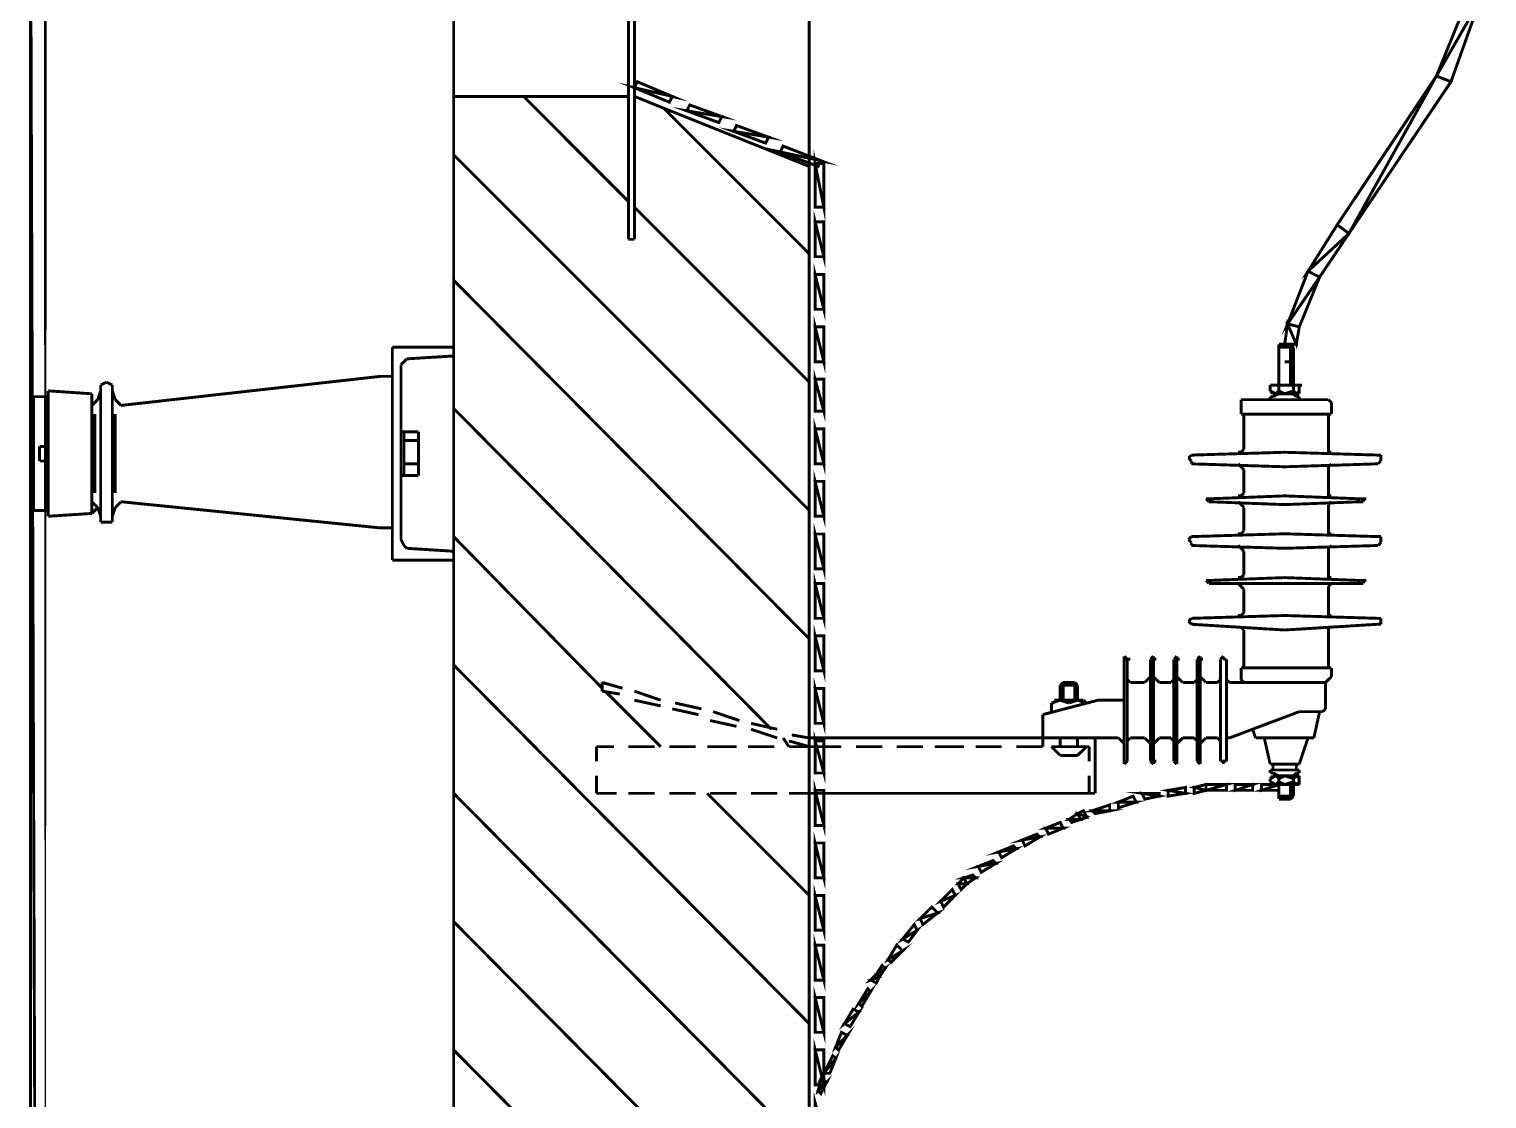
# Model space of a CAD drawing. Extents: x 0 to 210, y 0 to 297.
# Drawn here: x 143.16 to 164.36, y 243.53 to 259.08 of the extents above; entities that cross this region are included whole.
import ezdxf

# ---------------------------------------------------------------- set-up
doc = ezdxf.new("R2010")
doc.units = 0
doc.header["$MEASUREMENT"] = 0
for name, color, linetype in [('C00-00-00-BLACK', 7, 'Continuous'), ('C00-FF-00', 3, 'Continuous'), ('CFF-00-00', 1, 'Continuous')]:
    doc.layers.add(name, color=color, linetype=linetype)

msp = doc.modelspace()

# ---------------------------------------------------------------- linework, layer by layer
at = {"layer": 'C00-00-00-BLACK', "const_width": 0.0423}
for points in [[(151.874, 256.021), (151.874, 270.56)], [(151.96, 270.56), (151.96, 256.021)], [(149.331, 262.549), (149.331, 160.605)], [(154.503, 262.295), (154.503, 159.586)], [(151.874, 258.098), (149.331, 258.098)], [(151.874, 256.571), (150.347, 258.098)], [(154.503, 257.08), (151.96, 258.098)], [(154.503, 255.809), (152.383, 257.929)], [(154.503, 252.079), (149.331, 257.249)], [(154.503, 253.945), (151.96, 256.487)], [(151.96, 256.021), (151.874, 256.021)], [(154.503, 250.213), (149.331, 255.426)], [(149.331, 254.452), (148.439, 254.452)], [(148.439, 251.357), (148.439, 254.452)], [(148.524, 254.452), (148.439, 254.452)], [(161.502, 254.495), (161.332, 254.495)], [(161.332, 254.495), (161.332, 254.452)], [(161.332, 253.902), (161.332, 254.452)], [(161.332, 253.902), (161.332, 254.452)], [(161.545, 254.452), (161.332, 254.452)], [(161.502, 254.495), (161.545, 254.452)], [(161.502, 253.902), (161.502, 254.452)], [(161.545, 253.902), (161.545, 254.452)], [(148.609, 254.241), (148.566, 254.199)], [(148.566, 254.199), (148.566, 251.656)], [(148.65, 254.283), (148.609, 254.241)], [(149.331, 254.325), (148.65, 254.283)], [(161.417, 254.241), (161.502, 254.241)], [(148.27, 254.029), (144.494, 253.606)], [(148.439, 254.029), (148.27, 254.029)], [(143.436, 253.818), (143.436, 251.995)], [(143.436, 253.818), (144.071, 253.775)], [(144.071, 253.775), (144.071, 252.036)], [(144.198, 253.818), (144.155, 253.69)], [(144.282, 253.945), (144.198, 253.902)], [(144.198, 253.902), (144.198, 253.818)], [(144.198, 253.818), (144.198, 251.995)], [(144.367, 253.902), (144.282, 253.945)], [(144.367, 253.818), (144.367, 253.902)], [(144.367, 253.818), (144.41, 253.69)], [(144.367, 253.818), (144.367, 251.995)], [(161.29, 253.902), (161.206, 253.902)], [(161.247, 253.902), (161.206, 253.902)], [(161.206, 253.902), (161.206, 253.818)], [(161.206, 253.818), (161.29, 253.775)], [(161.206, 253.818), (161.247, 253.775)], [(161.629, 253.902), (161.247, 253.902)], [(161.332, 253.775), (161.247, 253.733)], [(161.629, 253.775), (161.247, 253.775)], [(161.332, 253.902), (161.29, 253.902)], [(161.29, 253.775), (161.332, 253.818)], [(161.417, 253.902), (161.332, 253.902)], [(161.332, 253.818), (161.332, 253.902)], [(161.332, 253.818), (161.417, 253.775)], [(161.545, 253.902), (161.417, 253.902)], [(161.417, 253.775), (161.545, 253.818)], [(161.586, 253.902), (161.545, 253.902)], [(161.545, 253.818), (161.545, 253.902)], [(161.545, 253.818), (161.586, 253.775)], [(161.545, 253.775), (161.586, 253.733)], [(161.629, 253.902), (161.586, 253.902)], [(161.586, 253.775), (161.629, 253.818)], [(161.629, 253.902), (161.671, 253.902)], [(161.629, 253.818), (161.629, 253.902)], [(161.629, 253.818), (161.629, 253.775)], [(143.436, 253.733), (143.222, 253.733)], [(143.222, 253.733), (143.222, 252.079)], [(143.393, 253.733), (143.393, 252.079)], [(144.155, 253.69), (144.071, 253.606)], [(144.41, 253.69), (144.494, 253.606)], [(153.953, 248.898), (149.331, 253.563)], [(160.824, 253.69), (160.783, 253.69)], [(160.783, 253.69), (160.783, 253.479)], [(162.012, 253.69), (160.824, 253.69)], [(161.247, 253.733), (161.206, 253.733)], [(161.206, 253.733), (161.206, 253.69)], [(161.629, 253.733), (161.586, 253.733)], [(161.629, 253.69), (161.629, 253.733)], [(162.054, 253.69), (162.012, 253.69)], [(162.097, 253.649), (162.054, 253.69)], [(162.097, 253.649), (162.097, 253.479)], [(144.114, 253.479), (144.114, 252.332)], [(144.41, 253.479), (144.41, 252.332)], [(162.097, 253.479), (160.783, 253.479)], [(160.824, 253.479), (160.824, 252.968)], [(162.054, 253.479), (162.054, 252.968)], [(148.82, 253.223), (148.566, 253.223)], [(148.609, 253.223), (148.609, 252.587)], [(148.82, 253.223), (148.82, 252.587)], [(143.393, 253.01), (143.309, 253.01)], [(143.309, 253.01), (143.352, 253.01)], [(143.309, 252.798), (143.309, 253.01)], [(143.309, 253.01), (143.309, 252.841)], [(143.309, 253.01), (143.309, 252.798)], [(148.82, 253.095), (148.609, 253.095)], [(161.417, 252.925), (160.059, 252.884)], [(160.74, 252.925), (160.783, 252.925)], [(160.783, 252.925), (160.824, 252.968)], [(162.774, 252.884), (161.417, 252.925)], [(162.054, 252.968), (162.054, 252.925)], [(162.054, 252.925), (162.097, 252.925)], [(143.393, 252.798), (143.309, 252.798)], [(148.82, 252.757), (148.609, 252.757)], [(160.059, 252.884), (160.018, 252.841)], [(160.018, 252.841), (160.059, 252.798)], [(160.059, 252.884), (160.102, 252.884)], [(160.059, 252.798), (160.059, 252.757)], [(161.417, 252.714), (160.059, 252.757)], [(161.417, 252.714), (160.059, 252.757)], [(160.783, 252.714), (160.74, 252.757)], [(160.824, 252.671), (160.783, 252.714)], [(162.774, 252.757), (161.417, 252.714)], [(161.417, 252.714), (162.774, 252.757)], [(162.097, 252.757), (162.054, 252.714)], [(162.054, 252.714), (162.054, 252.671)], [(162.816, 252.884), (162.774, 252.884)], [(162.774, 252.757), (162.816, 252.798)], [(162.816, 252.841), (162.816, 252.884)], [(162.816, 252.798), (162.816, 252.841)], [(148.82, 252.587), (148.566, 252.587)], [(160.824, 252.671), (160.824, 252.332)], [(162.054, 252.671), (162.054, 252.332)], [(161.417, 252.291), (160.314, 252.248)], [(160.74, 252.291), (160.783, 252.291)], [(160.783, 252.291), (160.824, 252.332)], [(162.52, 252.248), (161.417, 252.291)], [(162.054, 252.332), (162.054, 252.291)], [(162.054, 252.291), (162.097, 252.291)], [(143.179, 252.079), (143.393, 252.079)], [(143.436, 252.079), (143.222, 252.079)], [(144.155, 252.122), (144.071, 252.206)], [(144.071, 252.036), (144.155, 252.122)], [(144.155, 252.122), (144.198, 251.995)], [(144.367, 251.995), (144.41, 252.122)], [(144.41, 252.122), (144.452, 252.164)], [(144.452, 252.164), (144.494, 252.206)], [(144.494, 252.206), (148.27, 251.825)], [(160.314, 252.248), (160.272, 252.248)], [(160.272, 252.248), (160.314, 252.206)], [(160.314, 252.248), (160.355, 252.248)], [(161.417, 252.164), (160.314, 252.206)], [(160.314, 252.206), (160.355, 252.206)], [(160.783, 252.164), (160.74, 252.206)], [(160.824, 252.122), (160.783, 252.164)], [(160.824, 252.122), (160.824, 251.783)], [(162.52, 252.206), (161.417, 252.164)], [(162.097, 252.206), (162.054, 252.164)], [(162.054, 252.164), (162.054, 252.122)], [(162.054, 252.122), (162.054, 251.783)], [(162.563, 252.248), (162.52, 252.248)], [(162.52, 252.206), (162.563, 252.206)], [(162.563, 252.206), (162.563, 252.248)], [(162.563, 252.248), (162.604, 252.248)], [(143.436, 251.995), (144.071, 252.036)], [(144.198, 251.995), (144.198, 251.909)], [(144.198, 251.909), (144.282, 251.909)], [(144.282, 251.909), (144.367, 251.909)], [(144.367, 251.909), (144.367, 251.995)], [(148.439, 251.825), (148.27, 251.825)], [(148.566, 251.656), (148.609, 251.57)], [(151.492, 249.494), (149.331, 251.699)], [(160.059, 251.699), (160.018, 251.656)], [(160.018, 251.656), (160.059, 251.613)], [(161.417, 251.74), (160.059, 251.699)], [(160.059, 251.699), (160.102, 251.699)], [(160.74, 251.74), (160.783, 251.74)], [(160.783, 251.74), (160.824, 251.783)], [(162.774, 251.699), (161.417, 251.74)], [(162.054, 251.783), (162.054, 251.74)], [(162.054, 251.74), (162.097, 251.74)], [(162.816, 251.699), (162.774, 251.699)], [(162.816, 251.656), (162.816, 251.699)], [(162.816, 251.613), (162.816, 251.656)], [(148.609, 251.57), (148.65, 251.529)], [(149.331, 251.486), (148.65, 251.529)], [(160.059, 251.613), (160.059, 251.57)], [(161.417, 251.529), (160.059, 251.57)], [(160.783, 251.529), (160.74, 251.57)], [(160.824, 251.486), (160.783, 251.529)], [(160.824, 251.486), (160.824, 251.145)], [(162.774, 251.57), (161.417, 251.529)], [(162.097, 251.57), (162.054, 251.529)], [(162.054, 251.529), (162.054, 251.486)], [(162.054, 251.486), (162.054, 251.145)], [(162.774, 251.57), (162.816, 251.613)], [(149.331, 251.357), (148.439, 251.357)], [(148.524, 251.357), (148.439, 251.357)], [(160.314, 251.061), (160.272, 251.061)], [(160.272, 251.061), (160.314, 251.018)], [(161.417, 251.103), (160.314, 251.061)], [(160.314, 251.061), (160.355, 251.061)], [(161.417, 251.018), (160.314, 251.018)], [(160.314, 251.018), (160.355, 251.018)], [(160.74, 251.103), (160.783, 251.103)], [(160.783, 250.975), (160.74, 251.018)], [(160.783, 251.103), (160.824, 251.145)], [(161.417, 251.103), (162.52, 251.061)], [(162.52, 251.018), (161.417, 251.018)], [(162.054, 251.145), (162.054, 251.103)], [(162.054, 251.103), (162.097, 251.103)], [(162.097, 251.018), (162.054, 250.975)], [(162.563, 251.061), (162.52, 251.061)], [(162.52, 251.018), (162.563, 251.018)], [(162.563, 251.018), (162.563, 251.061)], [(162.563, 251.061), (162.604, 251.061)], [(160.824, 250.934), (160.783, 250.975)], [(160.824, 250.934), (160.824, 250.595)], [(162.054, 250.975), (162.054, 250.934)], [(162.054, 250.934), (162.054, 250.595)], [(160.783, 250.552), (160.824, 250.595)], [(162.054, 250.595), (162.054, 250.552)], [(160.059, 250.511), (160.018, 250.468)], [(160.018, 250.468), (160.059, 250.425)], [(161.417, 250.552), (160.059, 250.511)], [(160.059, 250.511), (160.102, 250.511)], [(161.417, 250.341), (160.059, 250.425)], [(160.059, 250.425), (160.102, 250.425)], [(160.74, 250.552), (160.783, 250.552)], [(160.783, 250.383), (160.74, 250.383)], [(160.824, 250.341), (160.783, 250.383)], [(162.774, 250.511), (161.417, 250.552)], [(162.774, 250.425), (161.417, 250.341)], [(162.054, 250.552), (162.097, 250.552)], [(162.097, 250.383), (162.054, 250.383)], [(162.054, 250.383), (162.054, 250.341)], [(162.816, 250.511), (162.774, 250.511)], [(162.774, 250.425), (162.816, 250.425)], [(162.816, 250.468), (162.816, 250.511)], [(162.816, 250.425), (162.816, 250.468)], [(160.824, 250.341), (160.824, 249.79)], [(162.054, 250.341), (162.054, 249.79)], [(159.129, 249.917), (159.083, 249.96)], [(159.083, 249.96), (159.083, 249.917)], [(159.509, 249.96), (159.466, 249.917)], [(159.509, 249.917), (159.509, 249.96)], [(159.848, 249.96), (159.806, 249.917)], [(159.848, 249.917), (159.848, 249.96)], [(160.187, 249.96), (160.145, 249.917)], [(160.187, 249.917), (160.187, 249.96)], [(160.525, 249.96), (160.484, 249.917)], [(160.525, 249.917), (160.525, 249.96)], [(154.503, 244.618), (149.331, 249.833)], [(159.083, 249.917), (159.083, 248.433)], [(159.083, 249.917), (159.129, 249.917)], [(159.129, 249.917), (159.129, 248.433)], [(159.129, 249.917), (159.17, 249.917)], [(159.466, 249.917), (159.466, 248.433)], [(159.509, 249.917), (159.509, 248.433)], [(159.509, 249.917), (159.552, 249.917)], [(159.806, 249.917), (159.806, 248.433)], [(159.806, 249.917), (159.848, 249.917)], [(159.848, 249.917), (159.848, 248.433)], [(159.848, 249.917), (159.891, 249.917)], [(160.145, 249.917), (160.145, 248.433)], [(160.145, 249.917), (160.187, 249.917)], [(160.187, 249.917), (160.187, 248.433)], [(160.187, 249.917), (160.228, 249.917)], [(160.484, 249.917), (160.484, 248.433)], [(160.57, 249.917), (160.525, 249.917)], [(160.57, 249.917), (160.57, 248.433)], [(162.097, 249.79), (160.783, 249.79)], [(160.783, 249.79), (160.783, 249.663)], [(162.097, 249.79), (162.097, 249.663)], [(151.788, 249.494), (151.492, 249.579)], [(151.492, 249.452), (151.492, 249.579)], [(158.152, 249.537), (158.195, 249.579)], [(158.152, 249.537), (158.152, 249.321)], [(158.405, 249.537), (158.152, 249.537)], [(158.195, 249.579), (158.364, 249.579)], [(158.195, 249.537), (158.195, 249.321)], [(158.405, 249.537), (158.364, 249.579)], [(158.364, 249.537), (158.364, 249.321)], [(158.405, 249.537), (158.405, 249.321)], [(159.129, 249.663), (159.129, 249.621)], [(159.129, 249.621), (159.17, 249.579)], [(159.383, 249.579), (159.17, 249.579)], [(159.383, 249.579), (159.425, 249.621)], [(159.425, 249.621), (159.466, 249.663)], [(159.509, 249.663), (159.552, 249.621)], [(159.552, 249.621), (159.593, 249.579)], [(159.763, 249.579), (159.593, 249.579)], [(159.763, 249.579), (159.806, 249.621)], [(159.806, 249.621), (159.806, 249.663)], [(159.848, 249.663), (159.891, 249.621)], [(159.891, 249.621), (159.933, 249.579)], [(160.102, 249.579), (159.933, 249.579)], [(160.102, 249.579), (160.145, 249.621)], [(160.145, 249.621), (160.145, 249.663)], [(160.187, 249.663), (160.228, 249.621)], [(160.228, 249.621), (160.272, 249.579)], [(160.441, 249.579), (160.272, 249.579)], [(160.441, 249.579), (160.484, 249.621)], [(160.484, 249.621), (160.484, 249.663)], [(160.57, 249.663), (160.57, 249.621)], [(160.57, 249.621), (160.613, 249.579)], [(160.613, 249.579), (162.012, 249.579)], [(160.783, 249.663), (160.783, 249.621)], [(160.783, 249.621), (160.824, 249.579)], [(162.012, 249.579), (161.968, 249.579)], [(162.012, 249.579), (162.054, 249.621)], [(162.012, 249.537), (162.012, 249.579)], [(162.012, 249.238), (162.012, 249.537)], [(162.054, 249.621), (162.097, 249.663)], [(151.747, 249.41), (151.492, 249.452)], [(152.342, 248.645), (151.535, 249.452)], [(152.342, 249.321), (151.96, 249.452)], [(152.342, 249.238), (151.96, 249.321)], [(158.702, 249.321), (157.898, 249.111)], [(158.152, 249.321), (158.025, 249.28)], [(158.068, 249.321), (158.491, 249.321)], [(158.279, 249.28), (158.152, 249.321)], [(158.405, 249.321), (158.279, 249.28)], [(158.534, 249.28), (158.405, 249.321)], [(158.534, 249.28), (158.491, 249.321)], [(159.083, 249.321), (158.702, 249.321)], [(152.892, 249.111), (152.511, 249.195)], [(152.935, 249.195), (152.553, 249.28)], [(153.487, 249.025), (153.104, 249.154)], [(157.898, 249.111), (157.898, 248.772)], [(158.025, 249.28), (158.068, 249.28)], [(158.025, 249.28), (158.025, 249.154)], [(160.613, 248.772), (161.629, 249.154)], [(161.968, 249.154), (161.629, 249.154)], [(161.925, 249.154), (161.841, 248.772)], [(161.968, 249.154), (162.012, 249.195)], [(162.012, 249.195), (162.012, 249.238)], [(153.445, 248.941), (153.061, 249.025)], [(154.037, 248.898), (153.657, 248.984)], [(154.037, 248.772), (153.657, 248.898)], [(160.951, 248.898), (160.993, 248.772)], [(154.207, 248.645), (154.123, 248.772)], [(154.503, 248.645), (154.207, 248.729)], [(154.503, 248.772), (154.249, 248.815)], [(158.998, 248.772), (154.503, 248.772)], [(157.898, 248.645), (157.898, 248.772)], [(158.152, 248.772), (158.152, 248.645)], [(158.405, 248.772), (158.405, 248.645)], [(158.66, 247.967), (158.66, 248.772)], [(159.041, 248.729), (158.998, 248.772)], [(159.083, 248.688), (159.041, 248.729)], [(159.17, 248.772), (159.129, 248.729)], [(159.129, 248.729), (159.129, 248.688)], [(159.383, 248.772), (159.17, 248.772)], [(159.425, 248.729), (159.383, 248.772)], [(159.466, 248.688), (159.425, 248.729)], [(159.552, 248.729), (159.509, 248.688)], [(159.593, 248.772), (159.552, 248.729)], [(159.763, 248.772), (159.593, 248.772)], [(159.806, 248.729), (159.763, 248.772)], [(159.806, 248.688), (159.806, 248.729)], [(159.891, 248.729), (159.848, 248.688)], [(159.933, 248.772), (159.891, 248.729)], [(160.102, 248.772), (159.933, 248.772)], [(160.145, 248.729), (160.102, 248.772)], [(160.145, 248.688), (160.145, 248.729)], [(160.228, 248.729), (160.187, 248.688)], [(160.272, 248.772), (160.228, 248.729)], [(160.441, 248.772), (160.272, 248.772)], [(160.484, 248.729), (160.441, 248.772)], [(160.484, 248.688), (160.484, 248.729)], [(160.613, 248.772), (160.57, 248.772)], [(160.57, 248.772), (160.57, 248.729)], [(161.841, 248.772), (160.993, 248.772)], [(161.12, 248.772), (161.206, 248.392)], [(161.756, 248.772), (161.629, 248.392)], [(151.661, 248.645), (151.408, 248.645)], [(151.408, 248.433), (151.408, 248.645)], [(152.257, 248.645), (151.874, 248.645)], [(152.849, 248.645), (152.469, 248.645)], [(153.445, 248.645), (153.019, 248.645)], [(153.996, 248.645), (153.614, 248.645)], [(154.503, 248.645), (154.207, 248.645)], [(154.503, 248.645), (154.971, 248.645)], [(155.184, 248.645), (155.564, 248.645)], [(155.776, 248.645), (156.156, 248.645)], [(156.329, 248.645), (156.752, 248.645)], [(156.921, 248.645), (157.303, 248.645)], [(157.514, 248.645), (157.898, 248.645)], [(158.025, 248.645), (158.534, 248.645)], [(158.025, 248.645), (158.152, 248.518)], [(158.534, 248.645), (158.025, 248.645)], [(158.025, 248.645), (158.068, 248.645)], [(158.109, 248.645), (158.575, 248.645)], [(158.152, 248.518), (158.279, 248.518)], [(158.279, 248.518), (158.405, 248.518)], [(158.279, 248.518), (158.321, 248.518)], [(158.405, 248.518), (158.534, 248.645)], [(158.534, 248.645), (158.575, 248.645)], [(158.575, 248.433), (158.575, 248.645)], [(151.408, 247.967), (151.408, 248.222)], [(158.575, 247.967), (158.575, 248.222)], [(159.083, 248.433), (159.083, 248.392)], [(159.083, 248.392), (159.129, 248.433)], [(159.466, 248.433), (159.509, 248.433)], [(159.466, 248.433), (159.509, 248.392)], [(159.509, 248.392), (159.509, 248.433)], [(159.509, 248.433), (159.552, 248.433)], [(159.806, 248.433), (159.848, 248.392)], [(159.848, 248.392), (159.848, 248.433)], [(160.145, 248.433), (160.187, 248.392)], [(160.187, 248.392), (160.187, 248.433)], [(160.484, 248.433), (160.525, 248.433)], [(160.525, 248.433), (160.525, 248.392)], [(160.525, 248.392), (160.525, 248.433)], [(160.525, 248.433), (160.57, 248.433)], [(161.206, 248.392), (161.629, 248.392)], [(161.206, 248.306), (161.629, 248.306)], [(161.206, 248.263), (161.206, 248.306)], [(161.247, 248.263), (161.206, 248.263)], [(161.29, 248.222), (161.206, 248.179)], [(161.206, 248.179), (161.247, 248.222)], [(161.247, 248.392), (161.247, 248.306)], [(161.332, 248.222), (161.247, 248.263)], [(161.247, 248.222), (161.629, 248.222)], [(161.332, 248.179), (161.29, 248.222)], [(161.417, 248.222), (161.332, 248.179)], [(161.545, 248.179), (161.417, 248.222)], [(161.586, 248.263), (161.545, 248.222)], [(161.586, 248.222), (161.545, 248.179)], [(161.586, 248.392), (161.586, 248.306)], [(161.629, 248.263), (161.586, 248.263)], [(161.629, 248.179), (161.586, 248.222)], [(161.629, 248.306), (161.629, 248.263)], [(161.629, 248.222), (161.629, 248.179)], [(161.206, 248.136), (161.206, 248.179)], [(161.206, 248.136), (161.29, 248.095)], [(161.247, 248.095), (161.206, 248.136)], [(161.247, 248.095), (161.629, 248.095)], [(161.247, 248.095), (161.629, 248.095)], [(161.29, 248.095), (161.332, 248.136)], [(161.332, 248.179), (161.332, 248.136)], [(161.332, 248.136), (161.417, 248.095)], [(161.332, 248.095), (161.332, 247.926)], [(161.332, 248.095), (161.332, 247.926)], [(161.417, 248.095), (161.545, 248.136)], [(161.502, 248.095), (161.502, 247.926)], [(161.545, 248.179), (161.545, 248.136)], [(161.545, 248.136), (161.586, 248.095)], [(161.545, 248.095), (161.545, 247.926)], [(161.586, 248.095), (161.629, 248.136)], [(161.629, 248.179), (161.629, 248.136)], [(161.629, 248.136), (161.629, 248.095)], [(154.503, 242.752), (149.331, 247.967)], [(151.704, 247.967), (151.408, 247.967)], [(152.257, 247.967), (151.874, 247.967)], [(152.849, 247.967), (152.469, 247.967)], [(154.503, 246.483), (153.019, 247.967)], [(153.445, 247.967), (153.061, 247.967)], [(154.037, 247.967), (153.657, 247.967)], [(154.503, 247.967), (154.207, 247.967)], [(154.503, 247.967), (158.66, 247.967)], [(161.545, 247.926), (161.332, 247.926)], [(161.332, 247.883), (161.332, 247.926)], [(161.502, 247.883), (161.332, 247.883)], [(161.502, 247.883), (161.545, 247.926)], [(154.503, 240.887), (149.331, 246.102)], [(154.503, 239.022), (149.331, 244.237)]]:
    msp.add_lwpolyline(points, dxfattribs=at)
at = {"layer": 'C00-FF-00', "const_width": 0.0423}
for points in [[(152.469, 258.014), (152.511, 258.098), (151.96, 258.225), (152.469, 258.014)], [(152.511, 258.098), (151.96, 258.225), (152.003, 258.311), (152.511, 258.098)], [(153.231, 257.805), (152.722, 257.889), (152.765, 257.974), (153.231, 257.805)], [(153.188, 257.718), (153.231, 257.805), (152.722, 257.889), (153.188, 257.718)], [(153.869, 257.419), (153.91, 257.506), (153.403, 257.59), (153.869, 257.419)], [(153.91, 257.506), (153.403, 257.59), (153.445, 257.675), (153.91, 257.506)], [(154.631, 257.08), (154.672, 257.164), (154.08, 257.291), (154.631, 257.08)], [(154.672, 257.164), (154.08, 257.291), (154.123, 257.376), (154.672, 257.164)], [(154.588, 256.487), (154.715, 256.487), (154.588, 257.123), (154.588, 256.487)], [(154.715, 256.487), (154.588, 257.123), (154.715, 257.123), (154.715, 256.487)], [(154.588, 255.768), (154.715, 255.768), (154.588, 256.275), (154.588, 255.768)], [(154.715, 255.768), (154.588, 256.275), (154.715, 256.275), (154.715, 255.768)], [(154.588, 255.003), (154.715, 255.003), (154.588, 255.51), (154.588, 255.003)], [(154.715, 255.003), (154.588, 255.51), (154.715, 255.51), (154.715, 255.003)], [(154.588, 254.241), (154.715, 254.241), (154.588, 254.748), (154.588, 254.241)], [(154.715, 254.241), (154.588, 254.748), (154.715, 254.748), (154.715, 254.241)], [(154.715, 253.521), (154.588, 253.986), (154.715, 253.986), (154.715, 253.521)], [(154.588, 253.521), (154.715, 253.521), (154.588, 253.986), (154.588, 253.521)], [(154.588, 252.757), (154.715, 252.757), (154.588, 253.264), (154.588, 252.757)], [(154.715, 252.757), (154.588, 253.264), (154.715, 253.264), (154.715, 252.757)], [(154.715, 251.995), (154.588, 252.502), (154.715, 252.502), (154.715, 251.995)], [(154.588, 251.995), (154.715, 251.995), (154.588, 252.502), (154.588, 251.995)], [(154.588, 251.23), (154.715, 251.23), (154.588, 251.737), (154.588, 251.23)], [(154.715, 251.23), (154.588, 251.737), (154.715, 251.737), (154.715, 251.23)], [(154.715, 250.511), (154.588, 251.018), (154.715, 251.018), (154.715, 250.511)], [(154.588, 250.511), (154.715, 250.511), (154.588, 251.018), (154.588, 250.511)], [(154.588, 249.749), (154.715, 249.749), (154.588, 250.256), (154.588, 249.749)], [(154.715, 249.749), (154.588, 250.256), (154.715, 250.256), (154.715, 249.749)], [(154.588, 248.984), (154.715, 248.984), (154.588, 249.491), (154.588, 248.984)], [(154.715, 248.984), (154.588, 249.491), (154.715, 249.491), (154.715, 248.984)], [(154.588, 248.263), (154.715, 248.263), (154.588, 248.729), (154.588, 248.263)], [(154.715, 248.263), (154.588, 248.729), (154.715, 248.729), (154.715, 248.263)], [(154.715, 247.501), (154.588, 248.01), (154.715, 248.01), (154.715, 247.501)], [(154.588, 247.501), (154.715, 247.501), (154.588, 248.01), (154.588, 247.501)], [(159.975, 248.053), (159.975, 247.967), (159.722, 248.01), (159.975, 248.053)], [(159.975, 247.967), (159.722, 248.01), (159.722, 247.926), (159.975, 247.967)], [(160.272, 248.095), (160.272, 248.01), (160.102, 248.053), (160.272, 248.095)], [(160.272, 248.01), (160.102, 248.053), (160.102, 247.967), (160.272, 248.01)], [(160.272, 248.01), (160.57, 248.095), (160.57, 248.01), (160.272, 248.01)], [(160.272, 248.095), (160.272, 248.01), (160.57, 248.095), (160.272, 248.095)], [(160.697, 248.01), (160.951, 248.095), (160.951, 248.01), (160.697, 248.01)], [(160.697, 248.095), (160.697, 248.01), (160.951, 248.095), (160.697, 248.095)], [(161.079, 248.01), (161.332, 248.095), (161.332, 248.01), (161.079, 248.01)], [(161.079, 248.095), (161.079, 248.01), (161.332, 248.095), (161.079, 248.095)], [(158.871, 247.799), (158.871, 247.713), (158.618, 247.713), (158.871, 247.799)], [(159.213, 247.926), (159.256, 247.84), (158.998, 247.84), (159.213, 247.926)], [(159.256, 247.84), (158.998, 247.84), (158.998, 247.756), (159.256, 247.84)], [(159.593, 247.967), (159.593, 247.926), (159.34, 247.967), (159.593, 247.967)], [(159.593, 247.926), (159.34, 247.967), (159.383, 247.883), (159.593, 247.926)], [(158.405, 247.671), (158.448, 247.587), (158.279, 247.587), (158.405, 247.671)], [(158.448, 247.587), (158.279, 247.587), (158.321, 247.544), (158.448, 247.587)], [(158.491, 247.713), (158.534, 247.629), (158.405, 247.671), (158.491, 247.713)], [(158.534, 247.629), (158.405, 247.671), (158.448, 247.587), (158.534, 247.629)], [(158.871, 247.713), (158.618, 247.713), (158.66, 247.671), (158.871, 247.713)], [(154.588, 246.738), (154.715, 246.738), (154.588, 247.245), (154.588, 246.738)], [(157.813, 247.374), (157.856, 247.333), (157.599, 247.288), (157.813, 247.374)], [(158.152, 247.544), (158.195, 247.46), (157.94, 247.46), (158.152, 247.544)], [(158.195, 247.46), (157.94, 247.46), (157.982, 247.374), (158.195, 247.46)], [(154.715, 246.738), (154.588, 247.245), (154.715, 247.245), (154.715, 246.738)], [(157.473, 247.203), (157.514, 247.161), (157.258, 247.115), (157.473, 247.203)], [(157.514, 247.161), (157.258, 247.115), (157.3, 247.031), (157.514, 247.161)], [(157.856, 247.333), (157.599, 247.288), (157.642, 247.203), (157.856, 247.333)], [(157.176, 246.991), (157.218, 246.949), (156.961, 246.905), (157.176, 246.991)], [(157.218, 246.949), (156.961, 246.905), (157.004, 246.819), (157.218, 246.949)], [(156.88, 246.779), (156.921, 246.738), (156.752, 246.738), (156.88, 246.779)], [(156.752, 246.738), (156.795, 246.652), (156.668, 246.652), (156.752, 246.738)], [(156.921, 246.738), (156.752, 246.738), (156.795, 246.652), (156.921, 246.738)], [(154.588, 245.976), (154.715, 245.976), (154.588, 246.483), (154.588, 245.976)], [(156.584, 246.568), (156.625, 246.483), (156.414, 246.399), (156.584, 246.568)], [(156.795, 246.652), (156.668, 246.652), (156.711, 246.568), (156.795, 246.652)], [(154.715, 245.976), (154.588, 246.483), (154.715, 246.483), (154.715, 245.976)], [(156.286, 246.313), (156.372, 246.229), (156.115, 246.145), (156.286, 246.313)], [(156.625, 246.483), (156.414, 246.399), (156.456, 246.313), (156.625, 246.483)], [(156.372, 246.229), (156.115, 246.145), (156.156, 246.06), (156.372, 246.229)], [(154.588, 245.252), (154.715, 245.252), (154.588, 245.761), (154.588, 245.252)], [(156.03, 246.06), (156.072, 245.976), (155.86, 245.848), (156.03, 246.06)], [(156.072, 245.976), (155.86, 245.848), (155.946, 245.806), (156.072, 245.976)], [(154.715, 245.252), (154.588, 245.761), (154.715, 245.761), (154.715, 245.252)], [(155.776, 245.763), (155.86, 245.679), (155.649, 245.551), (155.776, 245.763)], [(155.86, 245.679), (155.649, 245.551), (155.691, 245.51), (155.86, 245.679)], [(155.564, 245.467), (155.607, 245.424), (155.48, 245.34), (155.564, 245.467)], [(155.607, 245.424), (155.48, 245.34), (155.523, 245.298), (155.607, 245.424)], [(155.48, 245.34), (155.523, 245.298), (155.394, 245.252), (155.48, 245.34)], [(155.523, 245.298), (155.394, 245.252), (155.48, 245.211), (155.523, 245.298)], [(154.588, 244.492), (154.715, 244.492), (154.588, 244.999), (154.588, 244.492)], [(155.353, 245.126), (155.394, 245.084), (155.226, 244.915), (155.353, 245.126)], [(155.394, 245.084), (155.226, 244.915), (155.268, 244.872), (155.394, 245.084)], [(154.715, 244.492), (154.588, 244.999), (154.715, 244.999), (154.715, 244.492)], [(155.141, 244.829), (155.226, 244.788), (155.014, 244.618), (155.141, 244.829)], [(155.226, 244.788), (155.014, 244.618), (155.098, 244.576), (155.226, 244.788)], [(154.971, 244.492), (155.057, 244.449), (154.887, 244.279), (154.971, 244.492)], [(155.057, 244.449), (154.887, 244.279), (154.93, 244.237), (155.057, 244.449)], [(154.715, 243.73), (154.588, 244.237), (154.715, 244.237), (154.715, 243.73)], [(154.588, 243.73), (154.715, 243.73), (154.588, 244.237), (154.588, 243.73)], [(154.887, 244.11), (154.715, 243.897), (154.802, 243.897), (154.887, 244.11)], [(154.845, 244.153), (154.887, 244.11), (154.715, 243.897), (154.845, 244.153)], [(154.672, 243.814), (154.758, 243.771), (154.631, 243.644), (154.672, 243.814)], [(154.758, 243.771), (154.631, 243.644), (154.672, 243.601), (154.758, 243.771)], [(154.588, 243.006), (154.715, 243.006), (154.588, 243.472), (154.588, 243.006)]]:
    msp.add_lwpolyline(points, close=True, dxfattribs=at)
for points in [[(151.96, 258.225), (152.003, 258.311)], [(154.588, 257.123), (154.715, 257.123)], [(161.332, 248.095), (161.332, 248.01)]]:
    msp.add_lwpolyline(points, dxfattribs=at)
at = {"layer": 'C00-FF-00'}
for points in [[(152.511, 258.098), (151.96, 258.225), (152.003, 258.311), (152.511, 258.098)], [(152.469, 258.014), (152.511, 258.098), (151.96, 258.225), (152.469, 258.014)], [(153.231, 257.805), (152.722, 257.889), (152.765, 257.974), (153.231, 257.805)], [(153.188, 257.718), (153.231, 257.805), (152.722, 257.889), (153.188, 257.718)], [(153.91, 257.506), (153.403, 257.59), (153.445, 257.675), (153.91, 257.506)], [(153.869, 257.419), (153.91, 257.506), (153.403, 257.59), (153.869, 257.419)], [(154.672, 257.164), (154.08, 257.291), (154.123, 257.376), (154.672, 257.164)], [(154.631, 257.08), (154.672, 257.164), (154.08, 257.291), (154.631, 257.08)], [(154.588, 256.487), (154.715, 256.487), (154.588, 257.123), (154.588, 256.487)], [(154.715, 256.487), (154.588, 257.123), (154.715, 257.123), (154.715, 256.487)], [(154.588, 255.768), (154.715, 255.768), (154.588, 256.275), (154.588, 255.768)], [(154.715, 255.768), (154.588, 256.275), (154.715, 256.275), (154.715, 255.768)], [(154.588, 255.003), (154.715, 255.003), (154.588, 255.51), (154.588, 255.003)], [(154.715, 255.003), (154.588, 255.51), (154.715, 255.51), (154.715, 255.003)], [(154.588, 254.241), (154.715, 254.241), (154.588, 254.748), (154.588, 254.241)], [(154.715, 254.241), (154.588, 254.748), (154.715, 254.748), (154.715, 254.241)], [(154.588, 253.521), (154.715, 253.521), (154.588, 253.986), (154.588, 253.521)], [(154.715, 253.521), (154.588, 253.986), (154.715, 253.986), (154.715, 253.521)], [(154.588, 252.757), (154.715, 252.757), (154.588, 253.264), (154.588, 252.757)], [(154.715, 252.757), (154.588, 253.264), (154.715, 253.264), (154.715, 252.757)], [(154.588, 251.995), (154.715, 251.995), (154.588, 252.502), (154.588, 251.995)], [(154.715, 251.995), (154.588, 252.502), (154.715, 252.502), (154.715, 251.995)], [(154.588, 251.23), (154.715, 251.23), (154.588, 251.737), (154.588, 251.23)], [(154.715, 251.23), (154.588, 251.737), (154.715, 251.737), (154.715, 251.23)], [(154.588, 250.511), (154.715, 250.511), (154.588, 251.018), (154.588, 250.511)], [(154.715, 250.511), (154.588, 251.018), (154.715, 251.018), (154.715, 250.511)], [(154.588, 249.749), (154.715, 249.749), (154.588, 250.256), (154.588, 249.749)], [(154.715, 249.749), (154.588, 250.256), (154.715, 250.256), (154.715, 249.749)], [(154.588, 248.984), (154.715, 248.984), (154.588, 249.491), (154.588, 248.984)], [(154.715, 248.984), (154.588, 249.491), (154.715, 249.491), (154.715, 248.984)], [(154.588, 248.263), (154.715, 248.263), (154.588, 248.729), (154.588, 248.263)], [(154.715, 248.263), (154.588, 248.729), (154.715, 248.729), (154.715, 248.263)], [(159.975, 248.053), (159.975, 247.967), (159.722, 248.01), (159.975, 248.053)], [(160.272, 248.095), (160.272, 248.01), (160.102, 248.053), (160.272, 248.095)], [(160.272, 248.01), (160.102, 248.053), (160.102, 247.967), (160.272, 248.01)], [(160.272, 248.095), (160.272, 248.01), (160.57, 248.095), (160.272, 248.095)], [(160.272, 248.01), (160.57, 248.095), (160.57, 248.01), (160.272, 248.01)], [(160.697, 248.095), (160.697, 248.01), (160.951, 248.095), (160.697, 248.095)], [(160.697, 248.01), (160.951, 248.095), (160.951, 248.01), (160.697, 248.01)], [(161.079, 248.095), (161.079, 248.01), (161.332, 248.095), (161.079, 248.095)], [(161.079, 248.01), (161.332, 248.095), (161.332, 248.01), (161.079, 248.01)], [(154.588, 247.501), (154.715, 247.501), (154.588, 248.01), (154.588, 247.501)], [(154.715, 247.501), (154.588, 248.01), (154.715, 248.01), (154.715, 247.501)], [(159.213, 247.926), (159.256, 247.84), (158.998, 247.84), (159.213, 247.926)], [(159.256, 247.84), (158.998, 247.84), (158.998, 247.756), (159.256, 247.84)], [(159.593, 247.967), (159.593, 247.926), (159.34, 247.967), (159.593, 247.967)], [(159.593, 247.926), (159.34, 247.967), (159.383, 247.883), (159.593, 247.926)], [(159.975, 247.967), (159.722, 248.01), (159.722, 247.926), (159.975, 247.967)], [(158.405, 247.671), (158.448, 247.587), (158.279, 247.587), (158.405, 247.671)], [(158.491, 247.713), (158.534, 247.629), (158.405, 247.671), (158.491, 247.713)], [(158.534, 247.629), (158.405, 247.671), (158.448, 247.587), (158.534, 247.629)], [(158.871, 247.799), (158.871, 247.713), (158.618, 247.713), (158.871, 247.799)], [(158.871, 247.713), (158.618, 247.713), (158.66, 247.671), (158.871, 247.713)], [(158.152, 247.544), (158.195, 247.46), (157.94, 247.46), (158.152, 247.544)], [(158.195, 247.46), (157.94, 247.46), (157.982, 247.374), (158.195, 247.46)], [(158.448, 247.587), (158.279, 247.587), (158.321, 247.544), (158.448, 247.587)], [(154.588, 246.738), (154.715, 246.738), (154.588, 247.245), (154.588, 246.738)], [(154.715, 246.738), (154.588, 247.245), (154.715, 247.245), (154.715, 246.738)], [(157.473, 247.203), (157.514, 247.161), (157.258, 247.115), (157.473, 247.203)], [(157.813, 247.374), (157.856, 247.333), (157.599, 247.288), (157.813, 247.374)], [(157.856, 247.333), (157.599, 247.288), (157.642, 247.203), (157.856, 247.333)], [(157.176, 246.991), (157.218, 246.949), (156.961, 246.905), (157.176, 246.991)], [(157.514, 247.161), (157.258, 247.115), (157.3, 247.031), (157.514, 247.161)], [(156.88, 246.779), (156.921, 246.738), (156.752, 246.738), (156.88, 246.779)], [(157.218, 246.949), (156.961, 246.905), (157.004, 246.819), (157.218, 246.949)], [(156.584, 246.568), (156.625, 246.483), (156.414, 246.399), (156.584, 246.568)], [(156.752, 246.738), (156.795, 246.652), (156.668, 246.652), (156.752, 246.738)], [(156.795, 246.652), (156.668, 246.652), (156.711, 246.568), (156.795, 246.652)], [(156.921, 246.738), (156.752, 246.738), (156.795, 246.652), (156.921, 246.738)], [(154.588, 245.976), (154.715, 245.976), (154.588, 246.483), (154.588, 245.976)], [(154.715, 245.976), (154.588, 246.483), (154.715, 246.483), (154.715, 245.976)], [(156.625, 246.483), (156.414, 246.399), (156.456, 246.313), (156.625, 246.483)], [(156.286, 246.313), (156.372, 246.229), (156.115, 246.145), (156.286, 246.313)], [(156.372, 246.229), (156.115, 246.145), (156.156, 246.06), (156.372, 246.229)], [(156.03, 246.06), (156.072, 245.976), (155.86, 245.848), (156.03, 246.06)], [(156.072, 245.976), (155.86, 245.848), (155.946, 245.806), (156.072, 245.976)], [(154.588, 245.252), (154.715, 245.252), (154.588, 245.761), (154.588, 245.252)], [(154.715, 245.252), (154.588, 245.761), (154.715, 245.761), (154.715, 245.252)], [(155.776, 245.763), (155.86, 245.679), (155.649, 245.551), (155.776, 245.763)], [(155.86, 245.679), (155.649, 245.551), (155.691, 245.51), (155.86, 245.679)], [(155.48, 245.34), (155.523, 245.298), (155.394, 245.252), (155.48, 245.34)], [(155.523, 245.298), (155.394, 245.252), (155.48, 245.211), (155.523, 245.298)], [(155.564, 245.467), (155.607, 245.424), (155.48, 245.34), (155.564, 245.467)], [(155.607, 245.424), (155.48, 245.34), (155.523, 245.298), (155.607, 245.424)], [(155.353, 245.126), (155.394, 245.084), (155.226, 244.915), (155.353, 245.126)], [(155.394, 245.084), (155.226, 244.915), (155.268, 244.872), (155.394, 245.084)], [(154.588, 244.492), (154.715, 244.492), (154.588, 244.999), (154.588, 244.492)], [(154.715, 244.492), (154.588, 244.999), (154.715, 244.999), (154.715, 244.492)], [(155.141, 244.829), (155.226, 244.788), (155.014, 244.618), (155.141, 244.829)], [(155.226, 244.788), (155.014, 244.618), (155.098, 244.576), (155.226, 244.788)], [(154.971, 244.492), (155.057, 244.449), (154.887, 244.279), (154.971, 244.492)], [(155.057, 244.449), (154.887, 244.279), (154.93, 244.237), (155.057, 244.449)], [(154.588, 243.73), (154.715, 243.73), (154.588, 244.237), (154.588, 243.73)], [(154.715, 243.73), (154.588, 244.237), (154.715, 244.237), (154.715, 243.73)], [(154.845, 244.153), (154.887, 244.11), (154.715, 243.897), (154.845, 244.153)], [(154.887, 244.11), (154.715, 243.897), (154.802, 243.897), (154.887, 244.11)], [(154.672, 243.814), (154.758, 243.771), (154.631, 243.644), (154.672, 243.814)], [(154.758, 243.771), (154.631, 243.644), (154.672, 243.601), (154.758, 243.771)]]:
    msp.add_lwpolyline(points, close=True, dxfattribs=at)
at = {"layer": 'CFF-00-00', "const_width": 0.0423}
for points in [[(143.179, 197.948), (143.393, 197.948), (143.179, 260.81), (143.179, 197.948)], [(143.393, 197.948), (143.179, 260.81), (143.393, 260.81), (143.393, 197.948)], [(163.835, 258.311), (163.624, 258.395), (164.258, 259.498), (163.835, 258.311)], [(163.624, 258.395), (164.258, 259.498), (164.09, 259.54), (163.624, 258.395)], [(162.181, 256.232), (162.351, 256.106), (163.624, 258.395), (162.181, 256.232)], [(162.351, 256.106), (163.624, 258.395), (163.835, 258.311), (162.351, 256.106)], [(162.181, 256.232), (162.351, 256.106), (161.756, 255.556), (162.181, 256.232)], [(162.351, 256.106), (161.756, 255.556), (161.925, 255.472), (162.351, 256.106)], [(161.756, 255.556), (161.925, 255.472), (161.459, 254.791), (161.756, 255.556)], [(161.925, 255.472), (161.459, 254.791), (161.629, 254.748), (161.925, 255.472)], [(161.417, 254.495), (161.586, 254.495), (161.459, 254.791), (161.417, 254.495)], [(161.586, 254.495), (161.459, 254.791), (161.629, 254.748), (161.586, 254.495)]]:
    msp.add_lwpolyline(points, close=True, dxfattribs=at)
at = {"layer": 'CFF-00-00'}
for points in [[(143.179, 197.948), (143.393, 197.948), (143.179, 260.81), (143.179, 197.948)], [(143.393, 197.948), (143.179, 260.81), (143.393, 260.81), (143.393, 197.948)], [(163.624, 258.395), (164.258, 259.498), (164.09, 259.54), (163.624, 258.395)], [(163.835, 258.311), (163.624, 258.395), (164.258, 259.498), (163.835, 258.311)], [(162.181, 256.232), (162.351, 256.106), (163.624, 258.395), (162.181, 256.232)], [(162.351, 256.106), (163.624, 258.395), (163.835, 258.311), (162.351, 256.106)], [(162.181, 256.232), (162.351, 256.106), (161.756, 255.556), (162.181, 256.232)], [(162.351, 256.106), (161.756, 255.556), (161.925, 255.472), (162.351, 256.106)], [(161.756, 255.556), (161.925, 255.472), (161.459, 254.791), (161.756, 255.556)], [(161.925, 255.472), (161.459, 254.791), (161.629, 254.748), (161.925, 255.472)], [(161.417, 254.495), (161.586, 254.495), (161.459, 254.791), (161.417, 254.495)], [(161.586, 254.495), (161.459, 254.791), (161.629, 254.748), (161.586, 254.495)]]:
    msp.add_lwpolyline(points, close=True, dxfattribs=at)

doc.saveas('drawing.dxf')
